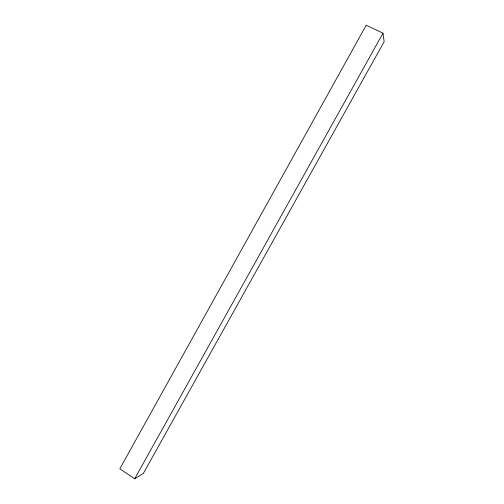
<?xml version="1.0" encoding="UTF-8"?>
<svg xmlns="http://www.w3.org/2000/svg" width="504" height="504" viewBox="0 0 504 504"><rect width="100%" height="100%" fill="white"/><g stroke="black" fill="none" stroke-linecap="round" stroke-linejoin="round"><path stroke-width="0.76" d="M134.669 478.8L382.983 33.182L366.213 25.2L119.845 468.777L134.669 478.8L143.401 473.338L384.155 41.687L382.983 33.182"/></g></svg>
